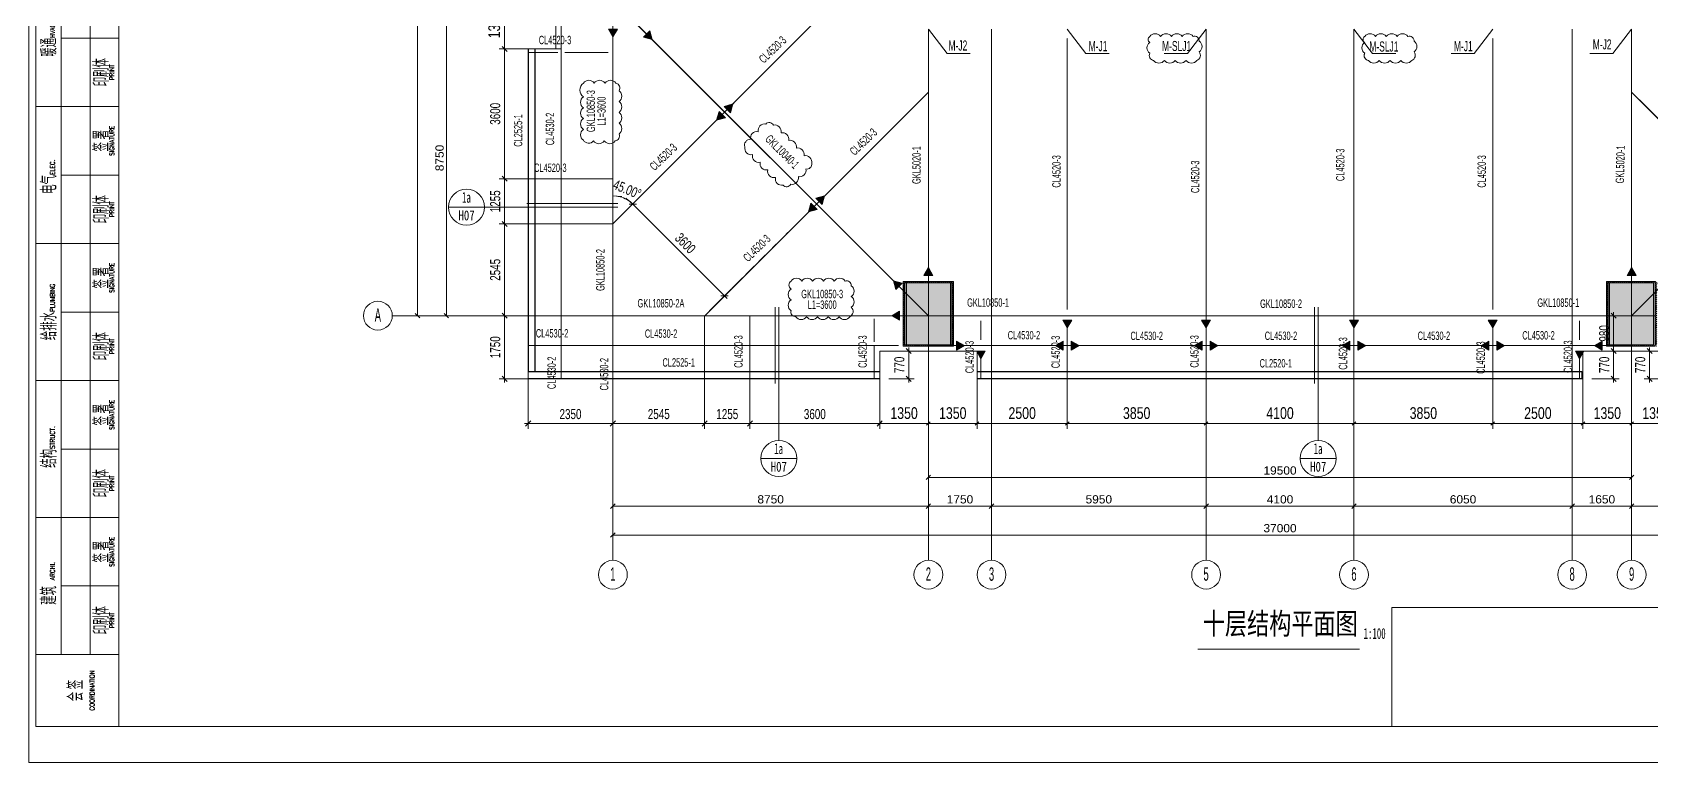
# Model space of a CAD drawing. Header units: millimetres. Extents: x 8533 to 398112, y -117646 to 105276.
# Drawn here: x 230011 to 274911, y 23204 to 43461 of the extents above; entities that cross this region are included whole.
import ezdxf

# ---------------------------------------------------------------- set-up
doc = ezdxf.new("R2010")
doc.units = ezdxf.units.MM
for name, pattern in [('IMPORT-A-D0TE-BF$0$DOTE', [0]), ('IMPORT-beam-10F$0$DOTE', [0]), ('IMPORT-beam-10F$0$HIDDEN', [3.75, 2.5, -1.25]), ('IMPORT-beam-Corner$0$DOTE', [0]), ('IMPORT-beam-Corner$0$HIDDEN', [3.75, 2.5, -1.25]), ('IMPORT-colu-06F-9F$0$DOTE', [0]), ('IMPORT-colu-10F-19F$0$DOTE', [0]), ('IMPORT-MQNT-06F$0$HIDDEN', [3.75, 2.5, -1.25])]:
    doc.linetypes.add(name, pattern=pattern)
for name, color, linetype, lineweight in [('-S-detail_numb', 60, 'Continuous', 13), ('-S-text', 7, 'Continuous', 13), ('A-D0TE-BF$0$A-Axis', 3, 'Continuous', 13), ('A-D0TE-BF$0$A-Axis-GRID', 1, 'IMPORT-A-D0TE-BF$0$DOTE', 13), ('A-D0TE-BF$0$A-Axis-结构用', 3, 'Continuous', 13), ('A-EDGE-6_27F$0$A-floor-EDGE', 6, 'Continuous', 13), ('A1$0$TK', 4, 'Continuous', 13), ('A1$0$TK-不打印', 8, 'Continuous', 13), ('A1$0$VHBoundary', 4, 'Continuous', 13), ('beam-10F$0$Gjlx', 3, 'Continuous', 13), ('beam-10F$0$S-dim', 3, 'Continuous', 13), ('beam-10F$0$S-grid', 11, 'IMPORT-beam-10F$0$DOTE', 13), ('beam-10F$0$STPM_RBEAM_SIG', 2, 'Continuous', 13), ('beam-Corner$0$Gjlx', 3, 'Continuous', 13), ('beam-Corner$0$S-dim', 3, 'Continuous', 13), ('beam-Corner$0$S-grid', 11, 'IMPORT-beam-Corner$0$DOTE', 13), ('beam-Corner$0$STPM_RBEAM_SIG', 2, 'Continuous', 13), ('colu-06F-9F$0$A-Axis-grid', 1, 'IMPORT-colu-06F-9F$0$DOTE', 13), ('colu-06F-9F$0$S-COLU-STEEL', 104, 'Continuous', 13), ('colu-06F-9F$0$S-hatch', 253, 'Continuous', 13), ('colu-10F-19F$0$A-Axis-grid', 1, 'IMPORT-colu-10F-19F$0$DOTE', 13), ('colu-10F-19F$0$S-COLU-STEEL', 104, 'Continuous', 13), ('M-10F$0$20250206', 201, 'Continuous', 13), ('M-10F$0$S-text', 7, 'Continuous', 13), ('MQNT-06F$0$S-beam_steel', 81, 'Continuous', 13), ('S-beam2-20F-steel截面$0$20250206', 201, 'Continuous', 13), ('S-beam2-20F-steel截面$0$平立面图梁柱撑编号', 250, 'Continuous', 18), ('塔楼-STR-10F-梁板-20250510_dwg', 8, 'Continuous', 13)]:
    doc.layers.add(name, color=color, linetype=linetype, lineweight=lineweight)
doc.styles.add('Arial', font='arial.ttf', dxfattribs={"width": 0.7, "height": 326.200771})
doc.styles.add('Arial_1', font='arial.ttf', dxfattribs={"width": 0.6, "height": 326.200771})
doc.styles.add('Arial_10', font='arial.ttf', dxfattribs={"width": 0.75, "height": 326.200771})
doc.styles.add('Arial_11', font='arial.ttf', dxfattribs={"width": 0.55, "height": 326.200771})
doc.styles.add('Arial_2', font='arial.ttf', dxfattribs={"width": 0.5, "height": 326.200771})
doc.styles.add('Arial_3', font='arial.ttf', dxfattribs={"width": 1.035349, "height": 252.601612})
doc.styles.add('RomanC', font='romanc__.ttf', dxfattribs={"width": 0.9, "height": 1.3})
doc.styles.add('宋体', font='', dxfattribs={"width": 0.75, "height": 302.109705})
doc.styles.add('宋体_1', font='', dxfattribs={"width": 0.6, "height": 264.345992})
doc.styles.add('宋体_2', font='', dxfattribs={"width": 0.8, "height": 300})
doc.styles.get('宋体').set_extended_font_data('SimSun')
doc.styles.get('宋体_1').set_extended_font_data('SimSun')
doc.styles.get('宋体_2').set_extended_font_data('SimSun')

# ---------------------------------------------------------------- blocks, each defined once
blk = doc.blocks.new('塔楼-STR-10F-梁板-20250510_dwg_INDEX-MQ-6F-1682978-10F_STR_45_850_')
at = {"layer": '-S-detail_numb'}
for p, q in [((-18359, -15389), (-20890, -15389)), ((-14000, -18260), (-14000, -20377)), ((-13900, -18260), (-13900, -21960)), ((957, -18260), (957, -20377)), ((1057, -18260), (1057, -21960)), ((-13400, -22460), (-14400, -22460)), ((1557, -22460), (557, -22460))]:
    blk.add_line(p, q, dxfattribs=at)
at = {"layer": '-S-detail_numb', "flags": 128}
blk.add_lwpolyline([(-18359, -15489), (-21932, -15489), (-23059, -15489)], dxfattribs=at)
at = {"layer": '-S-detail_numb'}
for centre in [(-22559, -15489), (-13900, -22460), (1057, -22460)]:
    blk.add_circle(centre, 500, dxfattribs=at)
at = {"layer": '-S-detail_numb', "color": 7, "attachment_point": 2, "line_spacing_factor": 0.877739}
for s, insert, char_height, width, style in [('1a', (-22561, -15067), 300, 362.32, '宋体_1'), ('H07', (-22557, -15581), 275, 498.2, '宋体_2'), ('1a', (-13903, -22037), 300, 362.32, '宋体_1'), ('1a', (1054, -22037), 300, 362.32, '宋体_1'), ('H07', (-13898, -22552), 275, 498.2, '宋体_2'), ('H07', (1059, -22552), 275, 498.2, '宋体_2')]:
    blk.add_mtext(s, dxfattribs=dict(at, insert=insert, char_height=char_height, width=width, style=style))
blk = doc.blocks.new('塔楼-STR-10F-梁板-20250510_dwg_A-D0TE-BF-1682979-10F_STR_45_850_')
at = {"layer": 'A-D0TE-BF$0$A-Axis'}
for p, q in [((-5416, -28250), (-5416, 8750)), ((-4616, -28250), (-4616, 8750)), ((-5478, -28188), (-5354, -28312)), ((-4966, -28250), (-2116, -28250)), ((-4678, -28188), (-4554, -28312)), ((0, -33884), (0, -31034)), ((8750, -35034), (8750, -31034)), ((10500, -35034), (10500, -31034)), ((16450, -35034), (16450, -31034)), ((20550, -35034), (20550, -31034)), ((26600, -35034), (26600, -31034)), ((28250, -35034), (28250, -31034)), ((8750, -33884), (8750, -33184)), ((10500, -33884), (10500, -33184)), ((16450, -33884), (16450, -33184)), ((20550, -33884), (20550, -33184)), ((26600, -33884), (26600, -33184)), ((28250, -33884), (28250, -33184)), ((-62, -33595), (62, -33472)), ((0, -33534), (37000, -33534)), ((8688, -33595), (8812, -33472)), ((10438, -33595), (10562, -33472)), ((16388, -33595), (16512, -33472)), ((20488, -33595), (20612, -33472)), ((26538, -33595), (26662, -33472)), ((28188, -33595), (28312, -33472)), ((-62, -34395), (62, -34272)), ((0, -34334), (37000, -34334))]:
    blk.add_line(p, q, dxfattribs=at)
at = {"layer": 'A-D0TE-BF$0$A-Axis', "flags": 128}
for points in [[(-6116, -28250), (-2116, -28250), (-5766, -28250)], [(0, -35034), (0, -31034), (0, -34684)]]:
    blk.add_lwpolyline(points, dxfattribs=at)
at = {"layer": 'A-D0TE-BF$0$A-Axis'}
for centre in [(-6516, -28250), (0, -35434), (8750, -35434), (10500, -35434), (16450, -35434), (20550, -35434), (26600, -35434), (28250, -35434)]:
    blk.add_circle(centre, 400, dxfattribs=at)
at = {"layer": 'A-D0TE-BF$0$A-Axis-GRID', "linetype": 'Continuous'}
for p, q in [((0, -31034), (0, -20200)), ((8750, -27300), (8750, -20300)), ((10500, -31034), (10500, -20300)), ((16450, -31034), (16450, -20300)), ((20550, -31034), (20550, -20300)), ((26600, -31034), (26600, -20300)), ((28250, -27300), (28250, -20300)), ((8750, -27321), (8750, -27300)), ((8750, -29079), (8750, -27321)), ((28250, -27321), (28250, -27300)), ((28250, -29079), (28250, -27321)), ((8050, -28250), (-2116, -28250)), ((8100, -28250), (8050, -28250)), ((9400, -28250), (8100, -28250)), ((9450, -28250), (9400, -28250)), ((27550, -28250), (9450, -28250)), ((27600, -28250), (27550, -28250)), ((28900, -28250), (27600, -28250)), ((8750, -29100), (8750, -29079)), ((8750, -31034), (8750, -29100)), ((28250, -29100), (28250, -29079)), ((28250, -31034), (28250, -29100))]:
    blk.add_line(p, q, dxfattribs=at)
at = {"layer": 'A-D0TE-BF$0$A-Axis-结构用'}
for p, q in [((8750, -33084), (8750, -32258)), ((28250, -33084), (28250, -32258)), ((8688, -32795), (8812, -32672)), ((8750, -32734), (28250, -32734)), ((28188, -32795), (28312, -32672))]:
    blk.add_line(p, q, dxfattribs=at)
at = {"layer": 'A-D0TE-BF$0$A-Axis', "color": 7, "insert": (-4920, -23875), "char_height": 228.3, "width": 858.09, "attachment_point": 2, "rotation": 90, "line_spacing_factor": 0.941778, "style": 'Arial_3'}
blk.add_mtext('8750', dxfattribs=at)
at = {"layer": 'A-D0TE-BF$0$A-Axis', "color": 7, "attachment_point": 2, "line_spacing_factor": 0.941778}
for s, insert, char_height, width, style in [('\\fArial|b0|i0|c134|p34|;A', (-6516, -28047), 372.8, 350.24, 'Arial_2'), ('8750', (4375, -33230), 228.3, 858.09, 'Arial_3'), ('1750', (9625, -33230), 228.3, 858.09, 'Arial_3'), ('5950', (13475, -33230), 228.3, 858.09, 'Arial_3'), ('4100', (18500, -33230), 228.3, 858.09, 'Arial_3'), ('6050', (23575, -33230), 228.3, 858.09, 'Arial_3'), ('1650', (27425, -33230), 228.3, 858.09, 'Arial_3'), ('37000', (18500, -34030), 228.3, 1072.61, 'Arial_3'), ('\\fArial|b0|i0|c134|p34|;1', (0, -35230), 372.8, 350.24, 'Arial_2'), ('\\fArial|b0|i0|c134|p34|;2', (8750, -35230), 372.8, 350.24, 'Arial_2'), ('\\fArial|b0|i0|c134|p34|;3', (10500, -35230), 372.8, 350.24, 'Arial_2'), ('\\fArial|b0|i0|c134|p34|;5', (16450, -35230), 372.8, 350.24, 'Arial_2'), ('\\fArial|b0|i0|c134|p34|;6', (20550, -35230), 372.8, 350.24, 'Arial_2'), ('\\fArial|b0|i0|c134|p34|;8', (26600, -35230), 372.8, 350.24, 'Arial_2'), ('\\fArial|b0|i0|c134|p34|;9', (28250, -35230), 372.8, 350.24, 'Arial_2')]:
    blk.add_mtext(s, dxfattribs=dict(at, insert=insert, char_height=char_height, width=width, style=style))
at = {"layer": 'A-D0TE-BF$0$A-Axis-结构用', "color": 7, "insert": (18500, -32430), "char_height": 228.3, "width": 1072.61, "attachment_point": 2, "line_spacing_factor": 0.941778, "style": 'Arial_3'}
blk.add_mtext('19500', dxfattribs=at)
blk = doc.blocks.new('塔楼-STR-10F-梁板-20250510_dwg_colu-06F-9F-1682997-10F_STR_45_850_')
at = {"layer": 'colu-06F-9F$0$S-hatch'}
h = blk.add_hatch(dxfattribs=at)
h.set_pattern_fill('FP_1', color=256, style=0, pattern_type=2)
h.set_pattern_definition([(45, (0, 0), (-28.28427, 28.28427), [])])
h.paths.add_polyline_path([(8090, -29100), (9450, -29100), (9450, -27300), (8050, -27300), (8050, -29100)], flags=0)
h.paths.add_polyline_path([(8090, -29060), (8090, -27340), (9410, -27340), (9410, -29060), (8100, -29060)], flags=0)
for points in [[(8850, -29060), (9410, -29060), (9410, -27340), (8090, -27340), (8090, -29060), (8250, -29060)], [(28750, -29060), (28910, -29060), (28910, -27340), (27590, -27340), (27590, -29060), (28150, -29060)]]:
    blk.add_hatch(color=256, dxfattribs=at).paths.add_polyline_path(points, flags=0)
h = blk.add_hatch(dxfattribs=at)
h.set_pattern_fill('FP_2', color=256, style=0, pattern_type=2)
h.set_pattern_definition([(45, (19500, 0), (-28.28427, 28.28427), [])])
h.paths.add_polyline_path([(27590, -29100), (28950, -29100), (28950, -27300), (27550, -27300), (27550, -29100)], flags=0)
h.paths.add_polyline_path([(27590, -29060), (27590, -27340), (28910, -27340), (28910, -29060), (27600, -29060)], flags=0)
at = {"layer": 'colu-06F-9F$0$A-Axis-grid', "linetype": 'Continuous'}
for p, q in [((8100, -27600), (650, -20150)), ((8750, -28250), (8100, -27600)), ((28900, -27600), (28250, -28250))]:
    blk.add_line(p, q, dxfattribs=at)
at = {"layer": 'colu-06F-9F$0$S-COLU-STEEL'}
for p, q in [((8100, -27300), (9400, -27300)), ((8100, -27340), (8140, -27340)), ((8140, -27340), (9360, -27340)), ((9360, -27340), (9400, -27340)), ((27600, -27300), (28900, -27300)), ((27600, -27340), (27640, -27340)), ((27640, -27340), (28860, -27340)), ((8100, -29100), (8050, -29100)), ((8100, -29060), (8090, -29060)), ((9400, -29100), (8100, -29100)), ((8140, -29060), (8101, -29060)), ((9360, -29060), (8140, -29060)), ((9399, -29060), (9360, -29060)), ((27600, -29100), (27550, -29100)), ((27600, -29060), (27590, -29060)), ((28900, -29100), (27600, -29100)), ((27640, -29060), (27601, -29060)), ((28860, -29060), (27640, -29060))]:
    blk.add_line(p, q, dxfattribs=at)
at = {"layer": 'colu-06F-9F$0$S-COLU-STEEL', "flags": 128}
for points in [[(8050, -29100), (8050, -27300), (8100, -27300)], [(8090, -29060), (8090, -27340), (8100, -27340)], [(9400, -27300), (9450, -27300), (9450, -29100), (9400, -29100)], [(9400, -27340), (9410, -27340), (9410, -29060), (9400, -29060)], [(27550, -29100), (27550, -27300), (27600, -27300)], [(27590, -29060), (27590, -27340), (27600, -27340)]]:
    blk.add_lwpolyline(points, dxfattribs=at)
blk = doc.blocks.new('塔楼-STR-10F-梁板-20250510_dwg_colu-10F-19F-1682999-10F_STR_45_850_')
at = {"layer": 'colu-10F-19F$0$A-Axis-grid', "linetype": 'Continuous'}
for p, q in [((8750, -28250), (0, -19500)), ((37000, -19500), (28250, -28250))]:
    blk.add_line(p, q, dxfattribs=at)
at = {"layer": 'colu-10F-19F$0$S-COLU-STEEL', "flags": 128}
for points in [[(8100, -29100), (8100, -27300), (9400, -27300), (9400, -29100)], [(8140, -29060), (8140, -27340), (9360, -27340), (9360, -29060)], [(27600, -29100), (27600, -27300), (28900, -27300), (28900, -29100)], [(27640, -29060), (27640, -27340), (28860, -27340), (28860, -29060)]]:
    blk.add_lwpolyline(points, close=True, dxfattribs=at)
blk = doc.blocks.new('塔楼-STR-10F-梁板-20250510_dwg_M-10F-1683007-10F_STR_45_850_')
at = {"layer": 'M-10F$0$20250206'}
for centre, radius, start, end in [((14947, -20589), 102, 125, 235), ((15039, -20611), 183, 35, 145), ((15339, -20611), 183, 35, 145), ((15639, -20611), 183, 35, 145), ((15939, -20611), 183, 35, 145), ((16129, -20630), 131, 357.9405, 107.9405), ((16154, -20785), 183, 305, 55), ((20905, -20589), 102, 125, 235), ((20997, -20611), 183, 35, 145), ((21297, -20611), 183, 35, 145), ((21597, -20611), 183, 35, 145), ((21897, -20611), 183, 35, 145), ((22087, -20630), 131, 357.9405, 107.9405), ((22113, -20785), 183, 305, 55), ((14994, -20822), 183, 125, 235), ((15009, -21034), 135, 152.9763, 262.9763), ((16144, -21028), 148, 289.0012, 39.0012), ((20952, -20822), 183, 125, 235), ((20968, -21034), 135, 152.9763, 262.9763), ((22103, -21028), 148, 289.0012, 39.0012), ((15143, -21063), 183, 215, 325), ((15443, -21063), 183, 215, 325), ((15743, -21063), 183, 215, 325), ((16043, -21063), 183, 215, 325), ((21101, -21063), 183, 215, 325), ((21401, -21063), 183, 215, 325), ((21701, -21063), 183, 215, 325), ((22001, -21063), 183, 215, 325)]:
    blk.add_arc(centre, radius, start, end, dxfattribs=at)
at = {"layer": 'M-10F$0$S-text', "flags": 128}
for points in [[(8750, -20300), (9267, -20975), (9909, -20975)], [(12600, -20300), (13117, -20975), (13759, -20975)], [(16450, -20300), (15933, -20975), (15291, -20975)], [(20550, -20300), (21067, -20975), (21709, -20975)], [(24400, -20300), (23883, -20975), (23241, -20975)], [(28250, -20300), (27733, -20975), (27091, -20975)]]:
    blk.add_lwpolyline(points, dxfattribs=at)
at = {"layer": 'M-10F$0$S-text', "char_height": 279.6, "attachment_point": 2, "line_spacing_factor": 0.941778, "style": 'Arial_1'}
for s, insert, width in [('M-J2', (9567, -20616), 724.64), ('M-J1', (13453, -20633), 724.64), ('M-SLJ1', (15633, -20629), 1086.95), ('M-SLJ1', (21381, -20644), 1086.95), ('M-J1', (23583, -20633), 724.64), ('M-J2', (27433, -20584), 724.64)]:
    blk.add_mtext(s, dxfattribs=dict(at, insert=insert, width=width))
blk = doc.blocks.new('塔楼-STR-10F-梁板-20250510_dwg_beam-Corner$0$_ArchTick-1683023-10F_STR_45_850_')
at = {"layer": 'beam-Corner$0$S-dim'}
blk.add_line((-0.71, -0.71), (0.71, 0.71), dxfattribs=at)
blk = doc.blocks.new('塔楼-STR-10F-梁板-20250510_dwg_beam-Corner$0$_ClosedBlank-1683024-10F_STR_45_850_')
at = {"layer": 'beam-Corner$0$S-dim'}
blk.add_line((0, 0), (-2.5, 0), dxfattribs=at)
blk = doc.blocks.new('塔楼-STR-10F-梁板-20250510_dwg_beam-Corner$0$b-corner-V4-10F_STR_45_850_')
at = {"layer": 'beam-Corner$0$STPM_RBEAM_SIG'}
for points in [[(7950, 8875), (7950, 8625), (7733, 8750)], [(7844, 8021), (8021, 7844), (7780, 7780)], [(8875, 7633), (8750, 7417), (8625, 7633)], [(5424, 5872), (5665, 5807), (5488, 5631)], [(5807, 5665), (5872, 5424), (5631, 5488)], [(2878, 3326), (3119, 3262), (2943, 3085)], [(3262, 3119), (3326, 2878), (3085, 2943)], [(0, 1017), (125, 800), (-125, 800)], [(1090, 1090), (1025, 849), (849, 1025)]]:
    blk.add_hatch(color=256, dxfattribs=at).paths.add_polyline_path(points, flags=0)
at = {"layer": 'beam-Corner$0$Gjlx', "linetype": 'IMPORT-beam-Corner$0$HIDDEN'}
for p, q in [((-1430, 8850), (-1430, 10500)), ((0, 10500), (0, 8850)), ((3800, 9686), (3800, 10500)), ((7250, 9686), (7250, 10500)), ((-2350, 9580), (-1522, 9580)), ((-1328, 9580), (-126, 9580)), ((128, 9580), (7921, 9580)), ((3800, 8840), (3800, 9471)), ((7250, 8840), (7250, 9471)), ((-1430, 76), (-1430, 8615)), ((0, 8607), (0, 800)), ((937, 937), (7933, 7933)), ((8750, 1100), (8750, 7633)), ((-2350, 4950), (-1522, 4950)), ((-1328, 4950), (-126, 4950)), ((3173, 3031), (5996, 208)), ((-2350, 1450), (-1522, 1450)), ((-1328, 1450), (-126, 1450)), ((-1580, 0), (-909, 0)), ((1276, 0), (7916, 0))]:
    blk.add_line(p, q, dxfattribs=at)
at = {"layer": 'beam-Corner$0$Gjlx', "linetype": 'IMPORT-beam-Corner$0$HIDDEN', "flags": 128}
for points in [[(-2350, 8750), (7950, 8750), (7700, 8750)], [(2667, 8628), (5577, 5719), (5400, 5896)], [(152, 6053), (3031, 3173), (2854, 3350)], [(5896, 5400), (5719, 5577), (8543, 2752)]]:
    blk.add_lwpolyline(points, dxfattribs=at)
at = {"layer": 'beam-Corner$0$S-grid', "linetype": 'Continuous'}
for p, q in [((2545, 10500), (2545, 8750)), ((3800, 10500), (3800, 8750)), ((7250, 10500), (7250, 9580)), ((-1430, 10050), (-1430, 1365)), ((0, 10000), (0, 8750)), ((6406, 9580), (-2350, 9580)), ((2546, 8750), (8750, 2546)), ((-2350, 6205), (0, 6205)), ((0, 6204), (6204, 0)), ((-2350, 4950), (0, 4950))]:
    blk.add_line(p, q, dxfattribs=at)
at = {"layer": 'beam-Corner$0$STPM_RBEAM_SIG'}
for p, q in [((3800, 9686), (3800, 9936)), ((7250, 9686), (7250, 9936)), ((-1522, 9580), (-1772, 9580)), ((-1328, 9580), (-1078, 9580)), ((-126, 9580), (-376, 9580)), ((128, 9580), (378, 9580)), ((3800, 9471), (3800, 9221)), ((7250, 9471), (7250, 9221)), ((7921, 9580), (7671, 9580)), ((-1430, 8850), (-1430, 9100)), ((0, 8850), (0, 9100)), ((3800, 8840), (3800, 9090)), ((7250, 8840), (7250, 9090)), ((-1430, 8615), (-1430, 8365)), ((0, 8607), (0, 8357)), ((7733, 8750), (7950, 8875)), ((7950, 8625), (7733, 8750)), ((7950, 8875), (7950, 8625)), ((7780, 7780), (7844, 8021)), ((8021, 7844), (7780, 7780)), ((7844, 8021), (8021, 7844)), ((8750, 7417), (8625, 7633)), ((8625, 7633), (8875, 7633)), ((8875, 7633), (8750, 7417)), ((5424, 5872), (5665, 5807)), ((5488, 5631), (5424, 5872)), ((5665, 5807), (5488, 5631)), ((5631, 5488), (5807, 5665)), ((5872, 5424), (5631, 5488)), ((5807, 5665), (5872, 5424)), ((-1522, 4950), (-1772, 4950)), ((-1328, 4950), (-1078, 4950)), ((-126, 4950), (-376, 4950)), ((2878, 3326), (3119, 3262)), ((2943, 3085), (2878, 3326)), ((3119, 3262), (2943, 3085)), ((3085, 2943), (3262, 3119)), ((3326, 2878), (3085, 2943)), ((3173, 3031), (3350, 2854)), ((3262, 3119), (3326, 2878)), ((-1522, 1450), (-1772, 1450)), ((-1328, 1450), (-1078, 1450)), ((-126, 1450), (-376, 1450)), ((-125, 800), (0, 1017)), ((0, 1017), (125, 800)), ((849, 1025), (1090, 1090)), ((1025, 849), (849, 1025)), ((1090, 1090), (1025, 849)), ((125, 800), (-125, 800)), ((-1430, 76), (-1430, 326)), ((-909, 0), (-1159, 0)), ((1276, 0), (1524, 0))]:
    blk.add_line(p, q, dxfattribs=at)
blk = doc.blocks.new('塔楼-STR-10F-梁板-20250510_dwg_beam-Corner$0$b-corner-1683026-10F_STR_45_850_')
at = {"layer": 'beam-Corner$0$STPM_RBEAM_SIG'}
for points in [[(7950, 8875), (7950, 8625), (7733, 8750)], [(7844, 8021), (8021, 7844), (7780, 7780)], [(8875, 7633), (8750, 7417), (8625, 7633)], [(5424, 5872), (5665, 5807), (5488, 5631)], [(5807, 5665), (5872, 5424), (5631, 5488)], [(2878, 3326), (3119, 3262), (2943, 3085)], [(3262, 3119), (3326, 2878), (3085, 2943)], [(0, 1017), (125, 800), (-125, 800)], [(1090, 1090), (1025, 849), (849, 1025)]]:
    blk.add_hatch(color=256, dxfattribs=at).paths.add_polyline_path(points, flags=0)
at = {"layer": 'beam-Corner$0$Gjlx', "linetype": 'IMPORT-beam-Corner$0$HIDDEN'}
for p, q in [((-1430, 8850), (-1430, 10500)), ((0, 10500), (0, 8850)), ((3800, 9686), (3800, 10500)), ((7250, 9686), (7250, 10500)), ((-2350, 9580), (-1522, 9580)), ((-1328, 9580), (-126, 9580)), ((128, 9580), (7921, 9580)), ((3800, 8840), (3800, 9471)), ((7250, 8840), (7250, 9471)), ((-1430, 76), (-1430, 8615)), ((0, 8607), (0, 800)), ((937, 937), (7933, 7933)), ((8750, 1100), (8750, 7633)), ((-2350, 4950), (-1522, 4950)), ((-1328, 4950), (-126, 4950)), ((3173, 3031), (5996, 208)), ((-2350, 1450), (-1522, 1450)), ((-1328, 1450), (-126, 1450)), ((-1580, 0), (-909, 0)), ((1276, 0), (7916, 0))]:
    blk.add_line(p, q, dxfattribs=at)
at = {"layer": 'beam-Corner$0$Gjlx', "linetype": 'IMPORT-beam-Corner$0$HIDDEN', "flags": 128}
for points in [[(-2350, 8750), (7950, 8750), (7700, 8750)], [(2667, 8628), (5577, 5719), (5400, 5896)], [(152, 6053), (3031, 3173), (2854, 3350)], [(5896, 5400), (5719, 5577), (8543, 2752)]]:
    blk.add_lwpolyline(points, dxfattribs=at)
at = {"layer": 'beam-Corner$0$S-grid', "linetype": 'Continuous'}
for p, q in [((2545, 10500), (2545, 8750)), ((3800, 10500), (3800, 8750)), ((7250, 10500), (7250, 9580)), ((-1430, 10050), (-1430, 1365)), ((0, 10000), (0, 8750)), ((6406, 9580), (-2350, 9580)), ((2546, 8750), (8750, 2546)), ((-2350, 6205), (0, 6205)), ((0, 6204), (6204, 0)), ((-2350, 4950), (0, 4950))]:
    blk.add_line(p, q, dxfattribs=at)
at = {"layer": 'beam-Corner$0$STPM_RBEAM_SIG'}
for p, q in [((3800, 9686), (3800, 9936)), ((7250, 9686), (7250, 9936)), ((-1522, 9580), (-1772, 9580)), ((-1328, 9580), (-1078, 9580)), ((-126, 9580), (-376, 9580)), ((128, 9580), (378, 9580)), ((3800, 9471), (3800, 9221)), ((7250, 9471), (7250, 9221)), ((7921, 9580), (7671, 9580)), ((-1430, 8850), (-1430, 9100)), ((0, 8850), (0, 9100)), ((3800, 8840), (3800, 9090)), ((7250, 8840), (7250, 9090)), ((-1430, 8615), (-1430, 8365)), ((0, 8607), (0, 8357)), ((7733, 8750), (7950, 8875)), ((7950, 8625), (7733, 8750)), ((7950, 8875), (7950, 8625)), ((7780, 7780), (7844, 8021)), ((8021, 7844), (7780, 7780)), ((7844, 8021), (8021, 7844)), ((8750, 7417), (8625, 7633)), ((8625, 7633), (8875, 7633)), ((8875, 7633), (8750, 7417)), ((5424, 5872), (5665, 5807)), ((5488, 5631), (5424, 5872)), ((5665, 5807), (5488, 5631)), ((5631, 5488), (5807, 5665)), ((5872, 5424), (5631, 5488)), ((5807, 5665), (5872, 5424)), ((-1522, 4950), (-1772, 4950)), ((-1328, 4950), (-1078, 4950)), ((-126, 4950), (-376, 4950)), ((2878, 3326), (3119, 3262)), ((2943, 3085), (2878, 3326)), ((3119, 3262), (2943, 3085)), ((3085, 2943), (3262, 3119)), ((3326, 2878), (3085, 2943)), ((3173, 3031), (3350, 2854)), ((3262, 3119), (3326, 2878)), ((-1522, 1450), (-1772, 1450)), ((-1328, 1450), (-1078, 1450)), ((-126, 1450), (-376, 1450)), ((-125, 800), (0, 1017)), ((0, 1017), (125, 800)), ((849, 1025), (1090, 1090)), ((1025, 849), (849, 1025)), ((1090, 1090), (1025, 849)), ((125, 800), (-125, 800)), ((-1430, 76), (-1430, 326)), ((-909, 0), (-1159, 0)), ((1276, 0), (1524, 0))]:
    blk.add_line(p, q, dxfattribs=at)
blk = doc.blocks.new('塔楼-STR-10F-梁板-20250510_dwg_beam-Corner-1683027-10F_STR_45_850_')
at = {"layer": 'beam-Corner$0$S-dim'}
for p, q in [((-1500, -20850), (-3151, -20850)), ((-3001, -20750), (-3001, -24550)), ((-3001, -24350), (-3001, -25805)), ((0, -24679), (0, -24775)), ((314, -25391), (658, -25047)), ((3168, -27769), (481, -25082)), ((-3001, -25605), (-3001, -28350)), ((2859, -27936), (3203, -27592)), ((-3001, -30100), (-3001, -28150)), ((27150, -28250), (27901, -28250)), ((27751, -28150), (27751, -29330)), ((8205, -29130), (8205, -30100)), ((27751, -29130), (27751, -30100)), ((28749, -29130), (28749, -30100)), ((7650, -29230), (8355, -29230)), ((29350, -29230), (28599, -29230)), ((-1500, -30000), (-3151, -30000)), ((-2350, -29750), (-2350, -31391)), ((7400, -29750), (7400, -31391)), ((7650, -30000), (8355, -30000)), ((27150, -30000), (27901, -30000)), ((29350, -30000), (28599, -30000)), ((-2450, -31241), (100, -31241)), ((-100, -31241), (2645, -31241)), ((2445, -31241), (3900, -31241)), ((3700, -31241), (7500, -31241))]:
    blk.add_line(p, q, dxfattribs=at)
at = {"layer": 'beam-Corner$0$S-dim', "flags": 128}
for points in [[(-3151, -24450), (-1500, -24450)], [(-3151, -25705), (-1500, -25705)], [(-3151, -28250), (-1500, -28250)], [(27901, -29230), (27150, -29230)], [(0, -31391), (0, -29750)], [(2545, -31391), (2545, -29750)], [(3800, -31391), (3800, -29750)]]:
    blk.add_lwpolyline(points, close=True, dxfattribs=at)
at = {"layer": 'beam-Corner$0$S-dim'}
blk.add_arc((0, -25704), 779, 52.3569, 82.6431, dxfattribs=at)
at = {"extrusion": (0, 0, -1), "zscale": -1, "rotation": 180}
blk.add_blockref('塔楼-STR-10F-梁板-20250510_dwg_beam-Corner$0$b-corner-V4-10F_STR_45_850_', (0, -19500), dxfattribs=at)
at = {"rotation": 180}
blk.add_blockref('塔楼-STR-10F-梁板-20250510_dwg_beam-Corner$0$b-corner-1683026-10F_STR_45_850_', (37000, -19500), dxfattribs=at)
for name, p, xscale, yscale, zscale, rotation in [('塔楼-STR-10F-梁板-20250510_dwg_beam-Corner$0$_ArchTick-1683023-10F_STR_45_850_', (-3001, -20850), 100, 100, 100, 90), ('塔楼-STR-10F-梁板-20250510_dwg_beam-Corner$0$_ArchTick-1683023-10F_STR_45_850_', (-3001, -24450), 100, 100, 100, 270), ('塔楼-STR-10F-梁板-20250510_dwg_beam-Corner$0$_ArchTick-1683023-10F_STR_45_850_', (-3001, -24450), 100, 100, 100, 90), ('塔楼-STR-10F-梁板-20250510_dwg_beam-Corner$0$_ClosedBlank-1683024-10F_STR_45_850_', (0, -24925), 99.99999999999999, 99.99999999999999, 99.99999999999999, 176.3215553153519), ('塔楼-STR-10F-梁板-20250510_dwg_beam-Corner$0$_ClosedBlank-1683024-10F_STR_45_850_', (551, -25153), 100, 100, 100, 318.6784446846547), ('塔楼-STR-10F-梁板-20250510_dwg_beam-Corner$0$_ArchTick-1683023-10F_STR_45_850_', (551, -25153), 100, 100, 100, 135.0000000000057), ('塔楼-STR-10F-梁板-20250510_dwg_beam-Corner$0$_ArchTick-1683023-10F_STR_45_850_', (-3001, -25705), 100, 100, 100, 270), ('塔楼-STR-10F-梁板-20250510_dwg_beam-Corner$0$_ArchTick-1683023-10F_STR_45_850_', (-3001, -25705), 100, 100, 100, 90), ('塔楼-STR-10F-梁板-20250510_dwg_beam-Corner$0$_ArchTick-1683023-10F_STR_45_850_', (3097, -27699), 100, 100, 100, 315.0000000000057), ('塔楼-STR-10F-梁板-20250510_dwg_beam-Corner$0$_ArchTick-1683023-10F_STR_45_850_', (-3001, -28250), 100, 100, 100, 90), ('塔楼-STR-10F-梁板-20250510_dwg_beam-Corner$0$_ArchTick-1683023-10F_STR_45_850_', (-3001, -28250), 100, 100, 100, 270), ('塔楼-STR-10F-梁板-20250510_dwg_beam-Corner$0$_ArchTick-1683023-10F_STR_45_850_', (27751, -28250), 100, 100, 100, 90), ('塔楼-STR-10F-梁板-20250510_dwg_beam-Corner$0$_ArchTick-1683023-10F_STR_45_850_', (8205, -29230), 100, 100, 100, 90), ('塔楼-STR-10F-梁板-20250510_dwg_beam-Corner$0$_ArchTick-1683023-10F_STR_45_850_', (27751, -29230), 100, 100, 100, 90), ('塔楼-STR-10F-梁板-20250510_dwg_beam-Corner$0$_ArchTick-1683023-10F_STR_45_850_', (27751, -29230), 100, 100, 100, 270), ('塔楼-STR-10F-梁板-20250510_dwg_beam-Corner$0$_ArchTick-1683023-10F_STR_45_850_', (28749, -29230), 100, 100, 100, 90), ('塔楼-STR-10F-梁板-20250510_dwg_beam-Corner$0$_ArchTick-1683023-10F_STR_45_850_', (-3001, -30000), 100, 100, 100, 270), ('塔楼-STR-10F-梁板-20250510_dwg_beam-Corner$0$_ArchTick-1683023-10F_STR_45_850_', (8205, -30000), 100, 100, 100, 270), ('塔楼-STR-10F-梁板-20250510_dwg_beam-Corner$0$_ArchTick-1683023-10F_STR_45_850_', (27751, -30000), 100, 100, 100, 270), ('塔楼-STR-10F-梁板-20250510_dwg_beam-Corner$0$_ArchTick-1683023-10F_STR_45_850_', (28749, -30000), 100, 100, 100, 270), ('塔楼-STR-10F-梁板-20250510_dwg_beam-Corner$0$_ArchTick-1683023-10F_STR_45_850_', (-2350, -31241), 100, 100, 100, 180), ('塔楼-STR-10F-梁板-20250510_dwg_beam-Corner$0$_ArchTick-1683023-10F_STR_45_850_', (0, -31241), 100, 100, 100, 180), ('塔楼-STR-10F-梁板-20250510_dwg_beam-Corner$0$_ArchTick-1683023-10F_STR_45_850_', (2545, -31241), 100, 100, 100, 180), ('塔楼-STR-10F-梁板-20250510_dwg_beam-Corner$0$_ArchTick-1683023-10F_STR_45_850_', (3800, -31241), 100, 100, 100, 180)]:
    blk.add_blockref(name, p, dxfattribs=dict(xscale=xscale, yscale=yscale, zscale=zscale, rotation=rotation))
at = {"xscale": 100, "yscale": 100, "zscale": 100}
for p in [(0, -31241), (2545, -31241), (3800, -31241), (7400, -31241)]:
    blk.add_blockref('塔楼-STR-10F-梁板-20250510_dwg_beam-Corner$0$_ArchTick-1683023-10F_STR_45_850_', p, dxfattribs=at)
at = {"layer": 'beam-Corner$0$S-dim', "color": 7, "char_height": 279.6, "attachment_point": 2, "line_spacing_factor": 0.941778, "style": 'Arial'}
for s, insert, width, rotation in [('3600', (-3403, -22650), 778.98, 90), ('45.00°', (452, -24613), 1363.22, 337.5), ('1255', (-3403, -25077), 778.98, 90), ('3600', (2109, -26141), 778.98, 315), ('2545', (-3403, -26978), 778.98, 90), ('980', (27349, -28740), 584.24, 90), ('1750', (-3403, -29125), 778.98, 90), ('770', (7803, -29615), 584.24, 90), ('770', (27349, -29615), 584.24, 90), ('770', (28347, -29615), 584.24, 90)]:
    blk.add_mtext(s, dxfattribs=dict(at, insert=insert, width=width, rotation=rotation))
at = {"layer": 'beam-Corner$0$S-dim', "color": 7, "char_height": 279.6, "width": 778.98, "attachment_point": 2, "line_spacing_factor": 0.941778, "style": 'Arial'}
for s, insert in [('2350', (-1175, -30839)), ('2545', (1273, -30839)), ('1255', (3173, -30839)), ('3600', (5600, -30839))]:
    blk.add_mtext(s, dxfattribs=dict(at, insert=insert))
blk = doc.blocks.new('塔楼-STR-10F-梁板-20250510_dwg_beam-10F$0$_ArchTick-1683028-10F_STR_45_850_')
at = {"layer": 'beam-10F$0$S-dim'}
blk.add_line((-0.5, -0.5), (0.5, 0.5), dxfattribs=at)
blk = doc.blocks.new('塔楼-STR-10F-梁板-20250510_dwg-1682977-10F_STR_45_850_')
at = {"layer": 'beam-10F$0$STPM_RBEAM_SIG'}
for points in [[(12600, 691413), (12475, 691630), (12725, 691630)], [(16450, 691413), (16325, 691630), (16575, 691630)], [(20550, 691413), (20425, 691630), (20675, 691630)], [(24400, 691413), (24275, 691630), (24525, 691630)], [(9533, 690795), (9533, 691045), (9749, 690920)], [(12490, 690795), (12490, 691045), (12273, 690920)], [(12710, 690795), (12710, 691045), (12927, 690920)], [(16340, 690795), (16340, 691045), (16123, 690920)], [(16560, 690795), (16560, 691045), (16777, 690920)], [(20440, 690795), (20440, 691045), (20223, 690920)], [(20660, 690795), (20660, 691045), (20877, 690920)], [(24290, 690795), (24290, 691045), (24073, 690920)], [(24510, 690795), (24510, 691045), (24727, 690920)], [(27435, 690795), (27435, 691045), (27218, 690920)], [(10200, 690552), (10090, 690769), (10325, 690769)], [(26800, 690552), (26690, 690769), (26925, 690769)]]:
    blk.add_hatch(color=256, dxfattribs=at).paths.add_polyline_path(points, flags=0)
at = {"layer": '-S-text'}
blk.add_line((16219, 682500), (20706, 682500), dxfattribs=at)
at = {"layer": 'A-EDGE-6_27F$0$A-floor-EDGE', "flags": 128}
blk.add_lwpolyline([(28900, 690770), (27600, 690770), (26900, 690770), (26900, 690000), (10100, 690000), (10100, 690770), (9400, 690770), (8100, 690770), (7400, 690770), (7400, 690000), (-2350, 690000), (-2350, 699150), (-1580, 699150), (-1580, 699850)], dxfattribs=at)
blk.add_lwpolyline([(28900, 690770), (27600, 690770), (26900, 690770), (26900, 690000), (10100, 690000), (10100, 690770), (9400, 690770), (8100, 690770), (7400, 690770), (7400, 690000), (-2350, 690000), (-2350, 699150), (-1580, 699150), (-1580, 699850)], dxfattribs=at)
at = {"layer": 'A1$0$TK'}
for p, q in [((-15298, 682352), (-15298, 720352)), ((-14498, 682352), (-14498, 720352)), ((-15298, 699452), (-13698, 699452)), ((-15298, 695652), (-13698, 695652)), ((-15298, 691852), (-13698, 691852)), ((-15298, 688052), (-13698, 688052)), ((-15298, 684252), (-13698, 684252))]:
    blk.add_line(p, q, dxfattribs=at)
at = {"layer": 'A1$0$TK', "flags": 128}
for points in [[(-16198, 738752), (67902, 738752), (67902, 679352), (-16198, 679352)], [(-13698, 737752), (-13698, 680352), (66902, 680352), (66902, 737752)], [(-13698, 680352), (-15998, 680352), (-15998, 720352), (-13698, 720352)], [(-15998, 697552), (-13698, 697552), (-13698, 701352), (-15998, 701352)], [(-15998, 693752), (-13698, 693752), (-13698, 697552), (-15998, 697552)], [(-15998, 689952), (-13698, 689952), (-13698, 693752), (-15998, 693752)], [(-15998, 686152), (-13698, 686152), (-13698, 689952), (-15998, 689952)]]:
    blk.add_lwpolyline(points, close=True, dxfattribs=at)
blk.add_lwpolyline([(-15998, 720352), (-15998, 682352), (-13698, 682352), (-13698, 686152), (-15998, 686152), (-15998, 682352)], dxfattribs=at)
at = {"layer": 'A1$0$TK-不打印', "flags": 128}
blk.add_lwpolyline([(21602, 680352), (21602, 683652), (59102, 683652)], dxfattribs=at)
at = {"layer": 'A1$0$VHBoundary', "flags": 128}
blk.add_lwpolyline([(-16198, 738752), (67902, 738752), (67902, 679352), (-16198, 679352)], close=True, dxfattribs=at)
at = {"layer": 'beam-10F$0$Gjlx', "linetype": 'IMPORT-beam-10F$0$HIDDEN'}
for p, q in [((12600, 691925), (12600, 699450)), ((16450, 691925), (16450, 699450)), ((20550, 691925), (20550, 699450)), ((24400, 691925), (24400, 699450)), ((9550, 691750), (27450, 691750)), ((10200, 691079), (10200, 691606)), ((12600, 690000), (12600, 691630)), ((16450, 690000), (16450, 691630)), ((20550, 690000), (20550, 691630)), ((24400, 690000), (24400, 691630)), ((26800, 691079), (26800, 691606)), ((10200, 690000), (10200, 690769)), ((26800, 690000), (26800, 690769))]:
    blk.add_line(p, q, dxfattribs=at)
at = {"layer": 'beam-10F$0$Gjlx', "linetype": 'IMPORT-beam-10F$0$HIDDEN', "flags": 128}
for points in [[(9783, 690920), (9533, 690920), (12490, 690920), (12240, 690920)], [(12960, 690920), (12710, 690920), (16340, 690920), (16090, 690920)], [(16810, 690920), (16560, 690920), (20440, 690920), (20190, 690920)], [(20910, 690920), (20660, 690920), (24290, 690920), (24040, 690920)], [(24760, 690920), (24510, 690920), (27435, 690920)]]:
    blk.add_lwpolyline(points, dxfattribs=at)
at = {"layer": 'beam-10F$0$S-dim'}
for p, q in [((-3001, 699050), (-3001, 700600)), ((-1450, 699150), (-3151, 699150)), ((7400, 690197), (7400, 688609)), ((7300, 688759), (8850, 688759)), ((8650, 688759), (10200, 688759)), ((10000, 688759), (12700, 688759)), ((12500, 688759), (16550, 688759)), ((16350, 688759), (20650, 688759)), ((20450, 688759), (24500, 688759)), ((24300, 688759), (27000, 688759)), ((28350, 688759), (26800, 688759))]:
    blk.add_line(p, q, dxfattribs=at)
at = {"layer": 'beam-10F$0$S-dim', "flags": 128}
for points in [[(8750, 688609), (8750, 690197)], [(12600, 688609), (12600, 690300)], [(16450, 688609), (16450, 690300)], [(20550, 688609), (20550, 690300)], [(24400, 688609), (24400, 690300)], [(28150, 688759), (29700, 688759)]]:
    blk.add_lwpolyline(points, close=True, dxfattribs=at)
for points in [[(10100, 690197), (10100, 688609), (10100, 690300)], [(26900, 690197), (26900, 688609), (26900, 690300)], [(28250, 690197), (28250, 688609), (28250, 690197), (28250, 688609)]]:
    blk.add_lwpolyline(points, dxfattribs=at)
at = {"layer": 'beam-10F$0$S-grid', "linetype": 'Continuous'}
for p, q in [((9400, 690920), (8750, 690920)), ((9450, 690920), (9400, 690920)), ((27550, 690920), (9450, 690920)), ((27600, 690920), (27550, 690920)), ((28250, 690920), (27600, 690920))]:
    blk.add_line(p, q, dxfattribs=at)
at = {"layer": 'beam-10F$0$STPM_RBEAM_SIG'}
for p, q in [((12600, 691925), (12600, 692175)), ((16450, 691925), (16450, 692175)), ((20550, 691925), (20550, 692175)), ((24400, 691925), (24400, 692175)), ((9550, 691750), (9800, 691750)), ((10200, 691606), (10200, 691356)), ((12600, 691413), (12475, 691630)), ((12475, 691630), (12725, 691630)), ((12725, 691630), (12600, 691413)), ((16450, 691413), (16325, 691630)), ((16325, 691630), (16575, 691630)), ((16575, 691630), (16450, 691413)), ((20550, 691413), (20425, 691630)), ((20425, 691630), (20675, 691630)), ((20675, 691630), (20550, 691413)), ((24400, 691413), (24275, 691630)), ((24275, 691630), (24525, 691630)), ((24525, 691630), (24400, 691413)), ((26800, 691606), (26800, 691356)), ((27450, 691750), (27200, 691750)), ((9533, 690795), (9533, 691045)), ((9533, 691045), (9749, 690920)), ((10200, 691079), (10200, 691329)), ((12490, 691045), (12273, 690920)), ((12490, 690795), (12490, 691045)), ((12710, 690795), (12710, 691045)), ((12710, 691045), (12927, 690920)), ((16340, 691045), (16123, 690920)), ((16340, 690795), (16340, 691045)), ((16560, 690795), (16560, 691045)), ((16560, 691045), (16777, 690920)), ((20440, 691045), (20223, 690920)), ((20440, 690795), (20440, 691045)), ((20660, 690795), (20660, 691045)), ((20660, 691045), (20877, 690920)), ((24290, 691045), (24073, 690920)), ((24290, 690795), (24290, 691045)), ((24510, 690795), (24510, 691045)), ((24510, 691045), (24727, 690920)), ((26800, 691079), (26800, 691329)), ((27435, 691045), (27218, 690920)), ((27435, 690795), (27435, 691045)), ((9749, 690920), (9533, 690795)), ((10200, 690552), (10090, 690769)), ((10090, 690769), (10325, 690769)), ((10325, 690769), (10200, 690552)), ((12273, 690920), (12490, 690795)), ((12927, 690920), (12710, 690795)), ((16123, 690920), (16340, 690795)), ((16777, 690920), (16560, 690795)), ((20223, 690920), (20440, 690795)), ((20877, 690920), (20660, 690795)), ((24073, 690920), (24290, 690795)), ((24727, 690920), (24510, 690795)), ((26800, 690552), (26690, 690769)), ((26690, 690769), (26925, 690769)), ((26925, 690769), (26800, 690552)), ((27218, 690920), (27435, 690795))]:
    blk.add_line(p, q, dxfattribs=at)
at = {"layer": 'MQNT-06F$0$S-beam_steel', "linetype": 'IMPORT-MQNT-06F$0$HIDDEN'}
for p, q in [((-2340, 699150), (-2340, 690200)), ((-2160, 690200), (-2160, 699150)), ((7400, 690190), (-2350, 690190)), ((26870, 690190), (10100, 690190)), ((-2350, 690010), (7400, 690010)), ((10100, 690010), (26870, 690010))]:
    blk.add_line(p, q, dxfattribs=at)
at = {"layer": 'MQNT-06F$0$S-beam_steel', "flags": 128}
for points in [[(-2150, 690200), (-2150, 699150), (-2350, 699150), (-2350, 690200)], [(-2350, 690000), (7400, 690000), (7400, 690200), (-2350, 690200)], [(10100, 690000), (26870, 690000), (26870, 690200), (10100, 690200)]]:
    blk.add_lwpolyline(points, close=True, dxfattribs=at)
at = {"layer": 'S-beam2-20F-steel截面$0$20250206'}
for centre, radius, start, end in [((-684, 698009), 234, 125, 235), ((-668, 698096), 183, 35, 145), ((-368, 698096), 183, 35, 145), ((-68, 698096), 183, 35, 145), ((53, 698064), 140, 327.8364, 77.8364), ((-713, 697668), 183, 125, 235), ((66, 697840), 183, 305, 55), ((-713, 697368), 183, 125, 235), ((66, 697540), 183, 305, 55), ((66, 697240), 183, 305, 55), ((-713, 697068), 183, 125, 235), ((-713, 696768), 183, 125, 235), ((66, 696940), 183, 305, 55), ((3996, 696674), 183, 80, 190), ((4209, 696886), 183, 80, 190), ((4336, 696977), 131, 27.027, 137.027), ((4484, 696857), 183, 350, 100), ((-670, 696706), 172, 210.9822, 320.9822), ((-387, 696703), 183, 215, 325), ((-87, 696703), 183, 215, 325), ((50, 696732), 134, 275.4345, 25.4345), ((3812, 696481), 161, 88.4139, 198.4139), ((3839, 696398), 183, 170, 280), ((4696, 696644), 183, 350, 100), ((4909, 696432), 183, 350, 100), ((5121, 696220), 183, 350, 100), ((4051, 696186), 183, 170, 280), ((4263, 695974), 183, 170, 280), ((5333, 696008), 183, 350, 100), ((5379, 695953), 136, 260, 10), ((4475, 695762), 183, 170, 280), ((4688, 695550), 183, 170, 280), ((4963, 695575), 183, 260, 10), ((5175, 695787), 183, 260, 10), ((4817, 695456), 130, 221.71, 331.71), ((5045, 692338), 183, 125, 235), ((5018, 692600), 136, 125, 235), ((5090, 692606), 183, 35, 145), ((5390, 692606), 183, 35, 145), ((5690, 692606), 183, 35, 145), ((5990, 692606), 183, 35, 145), ((6290, 692606), 183, 35, 145), ((6481, 692587), 131, 357.973, 107.973), ((6506, 692432), 183, 305, 55), ((5045, 692038), 183, 125, 235), ((6500, 691865), 161, 296.5861, 46.5861), ((6506, 692132), 183, 305, 55), ((5065, 691851), 130, 163.29, 273.29), ((5223, 691826), 183, 215, 325), ((5523, 691826), 183, 215, 325), ((5823, 691826), 183, 215, 325), ((6123, 691826), 183, 215, 325), ((6423, 691826), 183, 215, 325)]:
    blk.add_arc(centre, radius, start, end, dxfattribs=at)
for name, p in [('塔楼-STR-10F-梁板-20250510_dwg_A-D0TE-BF-1682979-10F_STR_45_850_', (0, 720000)), ('塔楼-STR-10F-梁板-20250510_dwg_INDEX-MQ-6F-1682978-10F_STR_45_850_', (18500, 710250)), ('塔楼-STR-10F-梁板-20250510_dwg_beam-Corner-1683027-10F_STR_45_850_', (0, 720000)), ('塔楼-STR-10F-梁板-20250510_dwg_colu-06F-9F-1682997-10F_STR_45_850_', (0, 720000)), ('塔楼-STR-10F-梁板-20250510_dwg_colu-10F-19F-1682999-10F_STR_45_850_', (0, 720000)), ('塔楼-STR-10F-梁板-20250510_dwg_M-10F-1683007-10F_STR_45_850_', (0, 720000))]:
    blk.add_blockref(name, p)
at = {"xscale": 100, "yscale": 100, "zscale": 100}
for p, rotation in [((-3001, 699150), 270), ((7400, 688759), 180), ((8750, 688759), 180), ((10100, 688759), 180), ((12600, 688759), 180), ((16450, 688759), 180), ((20550, 688759), 180), ((24400, 688759), 180), ((26900, 688759), 180), ((28250, 688759), 180), ((28250, 688759), 180)]:
    blk.add_blockref('塔楼-STR-10F-梁板-20250510_dwg_beam-10F$0$_ArchTick-1683028-10F_STR_45_850_', p, dxfattribs=dict(at, rotation=rotation))
for p in [(8750, 688759), (10100, 688759), (12600, 688759), (16450, 688759), (20550, 688759), (24400, 688759), (26900, 688759), (28250, 688759)]:
    blk.add_blockref('塔楼-STR-10F-梁板-20250510_dwg_beam-10F$0$_ArchTick-1683028-10F_STR_45_850_', p, dxfattribs=at)
at = {"layer": '-S-text', "attachment_point": 1, "line_spacing_factor": 0.877739}
for s, insert, char_height, width, style in [('十层结构平面图', (16359, 683510), 600, 5072.45, '宋体'), ('1:100', (20817, 683084), 300, 905.79, '宋体_1')]:
    blk.add_mtext(s, dxfattribs=dict(at, insert=insert, char_height=char_height, width=width, style=style))
at = {"layer": 'A1$0$TK', "rotation": 90}
for s, insert, char_height, width, attachment_point, line_spacing_factor, style in [('\\PHVAC', (-15849, 699452), 130, 559.8, 1, 1.125357, 'RomanC'), ('暖通', (-15839, 699452), 372.8, 1400.96, 3, 0.941778, 'Arial_2'), ('印刷体', (-14389, 698502), 372.8, 2101.44, 2, 0.941778, 'Arial_2'), ('PRINT', (-13956, 698502), 130, 638.88, 2, 1.125357, 'RomanC'), ('签 署', (-14389, 696602), 372.8, 1751.2, 2, 0.941778, 'Arial_2'), ('SIGNATURE', (-13956, 696602), 130, 1206.43, 2, 1.125357, 'RomanC'), ('\\PELEC.', (-15849, 695652), 130, 600.11, 1, 1.125357, 'RomanC'), ('电气', (-15839, 695652), 372.8, 1400.96, 3, 0.941778, 'Arial_2'), ('印刷体', (-14389, 694702), 372.8, 2101.44, 2, 0.941778, 'Arial_2'), ('PRINT', (-13956, 694702), 130, 638.88, 2, 1.125357, 'RomanC'), ('签 署', (-14389, 692802), 372.8, 1751.2, 2, 0.941778, 'Arial_2'), ('SIGNATURE', (-13956, 692802), 130, 1206.43, 2, 1.125357, 'RomanC'), ('\\PPLUMBING', (-15849, 691852), 130, 1107.19, 1, 1.125357, 'RomanC'), ('给排水', (-15839, 691852), 372.8, 2101.44, 3, 0.941778, 'Arial_2'), ('印刷体', (-14389, 690902), 372.8, 2101.44, 2, 0.941778, 'Arial_2'), ('PRINT', (-13956, 690902), 130, 638.88, 2, 1.125357, 'RomanC'), ('签 署', (-14389, 689002), 372.8, 1751.2, 2, 0.941778, 'Arial_2'), ('SIGNATURE', (-13956, 689002), 130, 1206.43, 2, 1.125357, 'RomanC'), ('\\PSTRUCT.', (-15849, 688052), 130, 890.09, 1, 1.125357, 'RomanC'), ('结构', (-15839, 688052), 372.8, 1400.96, 3, 0.941778, 'Arial_2'), ('印刷体', (-14389, 687102), 372.8, 2101.44, 2, 0.941778, 'Arial_2'), ('PRINT', (-13956, 687102), 130, 638.88, 2, 1.125357, 'RomanC'), ('SIGNATURE', (-13956, 685202), 130, 1206.43, 2, 1.125357, 'RomanC'), ('签 署', (-14389, 685202), 372.8, 1751.2, 2, 0.941778, 'Arial_2'), ('  ARCHI.', (-15606, 684252), 130, 987.79, 1, 1.125357, 'RomanC'), ('建筑', (-15839, 684252), 372.8, 1400.96, 3, 0.941778, 'Arial_2'), ('印刷体', (-14389, 683302), 372.8, 2101.44, 2, 0.941778, 'Arial_2'), ('PRINT', (-13956, 683302), 130, 638.88, 2, 1.125357, 'RomanC'), ('会 签', (-15101, 681352), 372.8, 1751.2, 2, 0.941778, 'Arial_2'), ('COORDINATION', (-14506, 681352), 130, 1566.19, 2, 1.125357, 'RomanC')]:
    blk.add_mtext(s, dxfattribs=dict(at, insert=insert, char_height=char_height, width=width, attachment_point=attachment_point, line_spacing_factor=line_spacing_factor, style=style))
at = {"layer": 'beam-10F$0$S-dim', "color": 7, "insert": (-3454, 699825), "char_height": 326.2, "width": 908.72, "attachment_point": 2, "rotation": 90, "line_spacing_factor": 0.941778, "style": 'Arial_10'}
blk.add_mtext('1350', dxfattribs=at)
at = {"layer": 'beam-10F$0$S-dim', "color": 7, "char_height": 326.2, "width": 908.72, "attachment_point": 2, "line_spacing_factor": 0.941778, "style": 'Arial_10'}
for s, insert in [('1350', (8075, 689211)), ('1350', (9425, 689211)), ('2500', (11350, 689211)), ('3850', (14525, 689211)), ('4100', (18500, 689211)), ('3850', (22475, 689211)), ('2500', (25650, 689211)), ('1350', (27575, 689211)), ('1350', (28925, 689211)), ('1350', (28925, 689211))]:
    blk.add_mtext(s, dxfattribs=dict(at, insert=insert))
at = {"layer": 'S-beam2-20F-steel截面$0$平立面图梁柱撑编号', "color": 7, "char_height": 233, "attachment_point": 2, "line_spacing_factor": 0.941778, "style": 'Arial_11'}
for s, insert, width in [('CL4520-3', (-1604, 699514), 1207.75), ('CL4520-3', (-1734, 695970), 1207.75), ('GKL10850-3', (5804, 692468), 1509.69), ('GKL10850-2A', (1334, 692212), 1660.66), ('L1=3600', (5804, 692173), 1056.78), ('CL4530-2', (-1685, 691378), 1207.75), ('CL4530-2', (1337, 691370), 1207.75), ('CL4530-2', (11399, 691326), 1207.75), ('CL4530-2', (14804, 691307), 1207.75), ('CL4530-2', (18526, 691309), 1207.75), ('CL4530-2', (22767, 691310), 1207.75), ('CL4530-2', (25668, 691321), 1207.75), ('CL2525-1', (1826, 690570), 1207.75), ('CL2520-1', (18384, 690547), 1207.75)]:
    blk.add_mtext(s, dxfattribs=dict(at, insert=insert, width=width))
for s, insert, width, rotation in [('CL4520-3', (4347, 699215), 1207.75, 44.071), ('GKL10850-3', (-727, 697425), 1509.69, 90), ('L1=3600', (-431, 697425), 1056.78, 90), ('CL4530-2', (-1861, 696930), 1207.75, 90), ('CL2525-1', (-2744, 696888), 1207.75, 90), ('CL4520-3', (6866, 696657), 1207.75, 44.071), ('CL4520-3', (1318, 696237), 1207.75, 44.071), ('GKL10040-1', (4779, 696382), 1509.69, 315), ('GKL5020-1', (8302, 695928), 1358.72, 90), ('CL4520-3', (12183, 695752), 1207.75, 90), ('CL4520-3', (16030, 695603), 1207.75, 90), ('CL4520-3', (20053, 695935), 1207.75, 90), ('CL4520-3', (23976, 695752), 1207.75, 90), ('GKL5020-1', (27816, 695948), 1358.72, 88.6113), ('CL4520-3', (3910, 693707), 1207.75, 44.071), ('GKL10850-2', (-464, 693018), 1509.69, 90), ('CL4520-3', (3364, 690756), 1207.75, 90), ('CL4520-3', (6807, 690753), 1207.75, 90), ('CL4520-3', (12160, 690744), 1207.75, 90), ('CL4520-3', (16010, 690759), 1207.75, 90), ('CL4520-3', (20130, 690702), 1207.75, 90), ('CL4520-3', (9774, 690604), 1207.75, 90), ('CL4520-3', (23947, 690586), 1207.75, 90), ('CL4520-3', (26366, 690613), 1207.75, 90), ('CL4530-2', (-1816, 690165), 1207.75, 90), ('CL4530-2', (-359, 690127), 1207.75, 90)]:
    blk.add_mtext(s, dxfattribs=dict(at, insert=insert, width=width, rotation=rotation))
at = {"layer": 'S-beam2-20F-steel截面$0$平立面图梁柱撑编号', "color": 6, "char_height": 233, "width": 1509.69, "attachment_point": 2, "line_spacing_factor": 0.941778, "style": 'Arial_11'}
for s, insert in [('GKL10850-1', (10404, 692231)), ('GKL10850-2', (18528, 692199)), ('GKL10850-1', (26216, 692228))]:
    blk.add_mtext(s, dxfattribs=dict(at, insert=insert))

msp = doc.modelspace()

# ---------------------------------------------------------------- block references
at = {"layer": '塔楼-STR-10F-梁板-20250510_dwg', "color": 4}
msp.add_blockref('塔楼-STR-10F-梁板-20250510_dwg-1682977-10F_STR_45_850_', (246107, -656148), dxfattribs=at)

doc.saveas('drawing.dxf')
